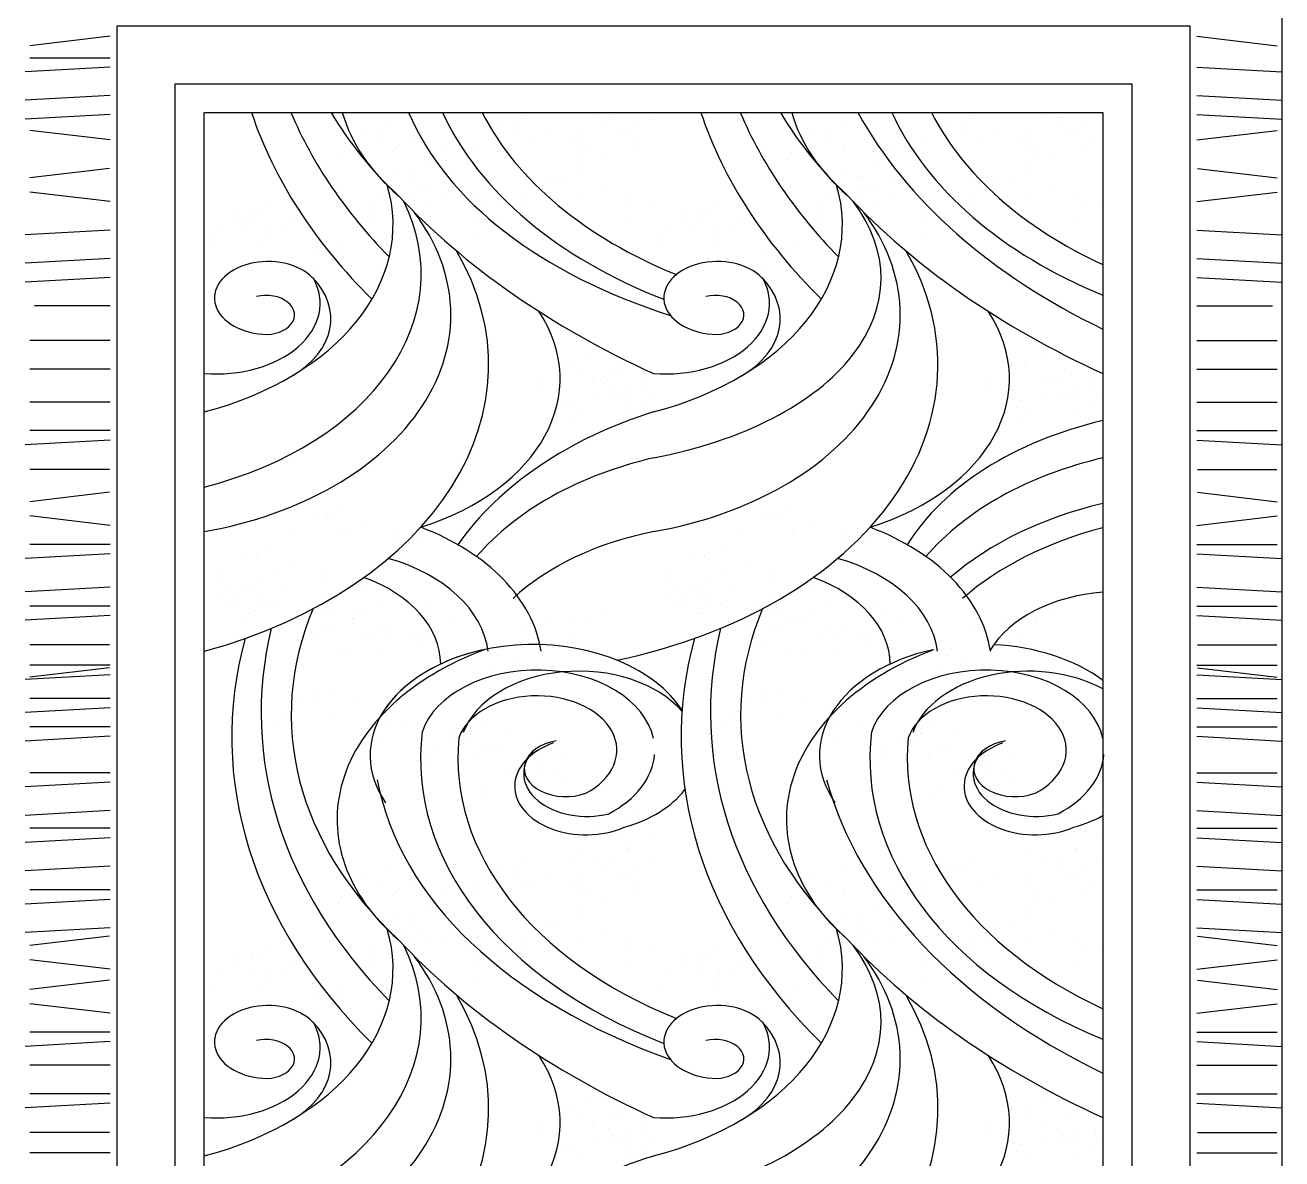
# Model space of a CAD drawing. Header units: inches. Extents: x 10.6 to 53.1, y 14.5 to 39.3.
# Drawn here: x 29.119 to 29.83, y 24.798 to 25.44 of the extents above; entities that cross this region are included whole.
import ezdxf

# ---------------------------------------------------------------- set-up
doc = ezdxf.new("R2010")
doc.units = ezdxf.units.IN
doc.header["$MEASUREMENT"] = 0
doc.layers.add('02', color=2, linetype='Continuous')

msp = doc.modelspace()

# ---------------------------------------------------------------- linework, layer by layer
at = {"layer": '02'}
for p, q in [((29.1673, 25.43369), (29.12179, 25.42833)), ((29.78216, 25.43369), (29.82766, 25.42833)), ((29.1673, 25.42135), (29.12179, 25.42135)), ((29.1673, 25.41622), (29.11912, 25.41354)), ((29.78216, 25.41622), (29.83034, 25.41354)), ((29.1673, 25.40013), (29.11912, 25.39745)), ((29.78216, 25.40013), (29.83034, 25.39745)), ((29.42909, 25.39069), (29.42909, 25.39069)), ((29.6834, 25.39069), (29.6834, 25.39069)), ((29.1673, 25.3894), (29.11912, 25.38672)), ((29.38619, 25.3839), (29.38619, 25.3839)), ((29.3949, 25.38468), (29.3949, 25.38468)), ((29.40282, 25.38807), (29.40282, 25.38807)), ((29.44272, 25.38966), (29.44272, 25.38966)), ((29.45, 25.38876), (29.45, 25.38876)), ((29.45143, 25.39044), (29.45143, 25.39044)), ((29.45198, 25.38753), (29.45198, 25.38753)), ((29.465, 25.38615), (29.465, 25.38615)), ((29.47294, 25.38653), (29.47294, 25.38653)), ((29.64051, 25.3839), (29.64051, 25.3839)), ((29.64922, 25.38468), (29.64922, 25.38468)), ((29.65713, 25.38807), (29.65713, 25.38807)), ((29.69703, 25.38966), (29.69703, 25.38966)), ((29.70575, 25.39044), (29.70575, 25.39044)), ((29.70629, 25.38753), (29.70629, 25.38753)), ((29.71931, 25.38615), (29.71931, 25.38615)), ((29.7291, 25.38653), (29.7291, 25.38653)), ((29.78216, 25.3894), (29.83034, 25.38672)), ((29.1673, 25.37499), (29.12179, 25.38035)), ((29.30988, 25.37813), (29.30988, 25.37813)), ((29.31859, 25.37891), (29.31859, 25.37891)), ((29.3265, 25.3823), (29.3265, 25.3823)), ((29.39545, 25.38177), (29.39545, 25.38177)), ((29.41641, 25.38077), (29.41641, 25.38077)), ((29.43107, 25.37908), (29.43107, 25.37908)), ((29.44837, 25.38197), (29.44837, 25.38197)), ((29.45565, 25.38108), (29.45565, 25.38108)), ((29.45763, 25.37985), (29.45763, 25.37985)), ((29.4613, 25.38172), (29.4613, 25.38172)), ((29.5642, 25.37813), (29.5642, 25.37813)), ((29.57148, 25.37724), (29.57148, 25.37724)), ((29.57291, 25.37891), (29.57291, 25.37891)), ((29.58082, 25.3823), (29.58082, 25.3823)), ((29.64977, 25.38177), (29.64977, 25.38177)), ((29.67073, 25.38077), (29.67073, 25.38077)), ((29.68539, 25.37908), (29.68539, 25.37908)), ((29.70269, 25.38197), (29.70269, 25.38197)), ((29.70997, 25.38108), (29.70997, 25.38108)), ((29.71195, 25.37985), (29.71195, 25.37985)), ((29.78216, 25.37499), (29.82766, 25.38035)), ((29.31914, 25.37601), (29.31914, 25.37601)), ((29.32846, 25.3702), (29.32846, 25.3702)), ((29.3401, 25.37501), (29.3401, 25.37501)), ((29.37256, 25.36956), (29.37256, 25.36956)), ((29.40477, 25.37596), (29.40477, 25.37596)), ((29.42909, 25.37533), (29.42909, 25.37533)), ((29.43154, 25.37427), (29.43154, 25.37427)), ((29.43363, 25.36928), (29.43363, 25.36928)), ((29.43673, 25.3714), (29.43673, 25.3714)), ((29.46567, 25.37211), (29.46567, 25.37211)), ((29.46695, 25.37404), (29.46695, 25.37404)), ((29.58278, 25.3702), (29.58278, 25.3702)), ((29.59442, 25.37501), (29.59442, 25.37501)), ((29.62886, 25.37332), (29.62886, 25.37332)), ((29.65909, 25.37596), (29.65909, 25.37596)), ((29.6834, 25.37533), (29.6834, 25.37533)), ((29.68586, 25.37427), (29.68586, 25.37427)), ((29.68795, 25.36928), (29.68795, 25.36928)), ((29.69104, 25.3714), (29.69104, 25.3714)), ((29.71999, 25.37211), (29.71999, 25.37211)), ((29.72127, 25.37404), (29.72127, 25.37404)), ((29.29824, 25.36755), (29.29824, 25.36755)), ((29.32718, 25.36826), (29.32718, 25.36826)), ((29.35523, 25.36851), (29.35523, 25.36851)), ((29.35732, 25.36351), (29.35732, 25.36351)), ((29.43474, 25.36764), (29.43474, 25.36764)), ((29.44603, 25.36744), (29.44603, 25.36744)), ((29.55056, 25.3638), (29.55056, 25.3638)), ((29.55255, 25.36755), (29.55255, 25.36755)), ((29.5815, 25.36826), (29.5815, 25.36826)), ((29.60955, 25.36851), (29.60955, 25.36851)), ((29.61163, 25.36351), (29.61163, 25.36351)), ((29.68905, 25.36764), (29.68905, 25.36764)), ((29.70035, 25.36744), (29.70035, 25.36744)), ((29.16693, 25.35889), (29.12179, 25.35353)), ((29.32967, 25.35509), (29.32967, 25.35509)), ((29.33838, 25.35587), (29.33838, 25.35587)), ((29.34629, 25.35926), (29.34629, 25.35926)), ((29.36972, 25.36168), (29.36972, 25.36168)), ((29.43108, 25.35734), (29.43108, 25.35734)), ((29.43222, 25.36023), (29.43222, 25.36023)), ((29.58398, 25.35509), (29.58398, 25.35509)), ((29.60061, 25.35926), (29.60061, 25.35926)), ((29.62404, 25.36168), (29.62404, 25.36168)), ((29.6854, 25.35734), (29.6854, 25.35734)), ((29.68653, 25.36023), (29.68653, 25.36023)), ((29.78253, 25.35889), (29.82766, 25.35353)), ((29.33892, 25.35296), (29.33892, 25.35296)), ((29.34346, 25.34965), (29.34346, 25.34965)), ((29.35591, 25.35447), (29.35591, 25.35447)), ((29.35989, 25.35196), (29.35989, 25.35196)), ((29.41446, 25.35317), (29.41446, 25.35317)), ((29.42174, 25.35227), (29.42174, 25.35227)), ((29.42317, 25.35395), (29.42317, 25.35395)), ((29.44468, 25.35004), (29.44468, 25.35004)), ((29.59126, 25.35419), (29.59126, 25.35419)), ((29.59324, 25.35296), (29.59324, 25.35296)), ((29.59778, 25.34965), (29.59778, 25.34965)), ((29.61022, 25.35447), (29.61022, 25.35447)), ((29.6142, 25.35196), (29.6142, 25.35196)), ((29.66877, 25.35317), (29.66877, 25.35317)), ((29.67605, 25.35227), (29.67605, 25.35227)), ((29.67748, 25.35395), (29.67748, 25.35395)), ((29.69899, 25.35004), (29.69899, 25.35004)), ((29.1673, 25.34011), (29.12179, 25.34548)), ((29.31802, 25.34451), (29.31802, 25.34451)), ((29.32684, 25.34548), (29.32684, 25.34548)), ((29.33412, 25.34459), (29.33412, 25.34459)), ((29.3361, 25.34336), (29.3361, 25.34336)), ((29.34825, 25.34715), (29.34825, 25.34715)), ((29.35706, 25.34236), (29.35706, 25.34236)), ((29.37501, 25.34546), (29.37501, 25.34546)), ((29.40281, 25.34259), (29.40281, 25.34259)), ((29.43175, 25.3433), (29.43175, 25.3433)), ((29.43304, 25.34523), (29.43304, 25.34523)), ((29.4598, 25.34354), (29.4598, 25.34354)), ((29.57234, 25.34451), (29.57234, 25.34451)), ((29.58115, 25.34548), (29.58115, 25.34548)), ((29.58987, 25.34626), (29.58987, 25.34626)), ((29.59041, 25.34336), (29.59041, 25.34336)), ((29.60256, 25.34715), (29.60256, 25.34715)), ((29.61138, 25.34236), (29.61138, 25.34236)), ((29.62933, 25.34546), (29.62933, 25.34546)), ((29.65713, 25.34259), (29.65713, 25.34259)), ((29.68607, 25.3433), (29.68607, 25.3433)), ((29.68735, 25.34523), (29.68735, 25.34523)), ((29.71412, 25.34354), (29.71412, 25.34354)), ((29.78216, 25.34011), (29.82766, 25.34548)), ((29.23922, 25.33396), (29.23922, 25.33396)), ((29.24793, 25.33474), (29.24793, 25.33474)), ((29.25585, 25.33813), (29.25585, 25.33813)), ((29.31519, 25.3349), (29.31519, 25.3349)), ((29.31603, 25.34075), (29.31603, 25.34075)), ((29.34542, 25.33755), (29.34542, 25.33755)), ((29.37219, 25.33586), (29.37219, 25.33586)), ((29.3771, 25.34047), (29.3771, 25.34047)), ((29.38951, 25.33863), (29.38951, 25.33863)), ((29.40082, 25.33883), (29.40082, 25.33883)), ((29.46189, 25.33855), (29.46189, 25.33855)), ((29.4743, 25.33671), (29.4743, 25.33671)), ((29.49354, 25.33396), (29.49354, 25.33396)), ((29.50225, 25.33474), (29.50225, 25.33474)), ((29.51016, 25.33813), (29.51016, 25.33813)), ((29.56951, 25.3349), (29.56951, 25.3349)), ((29.57035, 25.34075), (29.57035, 25.34075)), ((29.59974, 25.33755), (29.59974, 25.33755)), ((29.6265, 25.33586), (29.6265, 25.33586)), ((29.63142, 25.34047), (29.63142, 25.34047)), ((29.64382, 25.33863), (29.64382, 25.33863)), ((29.65514, 25.33883), (29.65514, 25.33883)), ((29.71621, 25.33855), (29.71621, 25.33855)), ((29.72861, 25.33671), (29.72861, 25.33671)), ((29.2364, 25.3282), (29.2364, 25.3282)), ((29.24368, 25.3273), (29.24368, 25.3273)), ((29.24511, 25.32898), (29.24511, 25.32898)), ((29.24848, 25.33183), (29.24848, 25.33183)), ((29.25302, 25.33237), (29.25302, 25.33237)), ((29.26944, 25.33083), (29.26944, 25.33083)), ((29.31321, 25.33115), (29.31321, 25.33115)), ((29.37569, 25.33142), (29.37569, 25.33142)), ((29.38668, 25.32902), (29.38668, 25.32902)), ((29.46048, 25.3295), (29.46048, 25.3295)), ((29.49071, 25.3282), (29.49071, 25.3282)), ((29.498, 25.3273), (29.498, 25.3273)), ((29.50082, 25.33306), (29.50082, 25.33306)), ((29.5028, 25.33183), (29.5028, 25.33183)), ((29.50734, 25.33237), (29.50734, 25.33237)), ((29.52376, 25.33083), (29.52376, 25.33083)), ((29.56752, 25.33115), (29.56752, 25.33115)), ((29.62859, 25.33086), (29.62859, 25.33086)), ((29.641, 25.32902), (29.641, 25.32902)), ((29.7148, 25.3295), (29.7148, 25.3295)), ((29.1673, 25.32402), (29.11912, 25.32134)), ((29.22559, 25.31963), (29.22559, 25.31963)), ((29.22758, 25.32338), (29.22758, 25.32338)), ((29.25498, 25.32026), (29.25498, 25.32026)), ((29.25652, 25.32409), (29.25652, 25.32409)), ((29.26662, 25.32507), (29.26662, 25.32507)), ((29.28457, 25.32433), (29.28457, 25.32433)), ((29.37286, 25.32182), (29.37286, 25.32182)), ((29.47991, 25.31963), (29.47991, 25.31963)), ((29.48189, 25.32338), (29.48189, 25.32338)), ((29.50929, 25.32026), (29.50929, 25.32026)), ((29.51084, 25.32409), (29.51084, 25.32409)), ((29.52093, 25.32507), (29.52093, 25.32507)), ((29.53889, 25.32433), (29.53889, 25.32433)), ((29.62718, 25.32182), (29.62718, 25.32182)), ((29.78216, 25.32402), (29.83034, 25.32134)), ((29.22475, 25.31762), (29.22475, 25.31762)), ((29.2537, 25.31833), (29.2537, 25.31833)), ((29.28175, 25.31857), (29.28175, 25.31857)), ((29.28383, 25.31358), (29.28383, 25.31358)), ((29.28666, 25.31934), (29.28666, 25.31934)), ((29.29906, 25.3175), (29.29906, 25.3175)), ((29.47907, 25.31762), (29.47907, 25.31762)), ((29.50801, 25.31833), (29.50801, 25.31833)), ((29.53606, 25.31857), (29.53606, 25.31857)), ((29.53815, 25.31358), (29.53815, 25.31358)), ((29.54098, 25.31934), (29.54098, 25.31934)), ((29.55338, 25.3175), (29.55338, 25.3175)), ((29.1673, 25.30793), (29.11912, 25.30525)), ((29.29624, 25.31174), (29.29624, 25.31174)), ((29.55055, 25.31174), (29.55055, 25.31174)), ((29.78216, 25.30793), (29.83034, 25.30525)), ((29.28242, 25.30453), (29.28242, 25.30453)), ((29.53674, 25.30453), (29.53674, 25.30453)), ((29.1673, 25.2972), (29.11912, 25.29451)), ((29.78216, 25.2972), (29.83034, 25.29451)), ((29.1673, 25.2811), (29.12447, 25.2811)), ((29.78216, 25.2811), (29.82499, 25.2811)), ((29.1673, 25.26146), (29.12179, 25.26146)), ((29.78216, 25.26146), (29.82766, 25.26146)), ((29.43956, 25.2517), (29.43956, 25.2517)), ((29.69387, 25.2517), (29.69387, 25.2517)), ((29.1673, 25.24537), (29.12179, 25.24537)), ((29.42293, 25.24753), (29.42293, 25.24753)), ((29.43022, 25.24664), (29.43022, 25.24664)), ((29.43219, 25.2454), (29.43219, 25.2454)), ((29.45316, 25.24441), (29.45316, 25.24441)), ((29.45652, 25.2421), (29.45652, 25.2421)), ((29.67725, 25.24753), (29.67725, 25.24753)), ((29.68453, 25.24664), (29.68453, 25.24664)), ((29.68596, 25.24831), (29.68596, 25.24831)), ((29.70747, 25.24441), (29.70747, 25.24441)), ((29.71083, 25.2421), (29.71083, 25.2421)), ((29.78216, 25.24537), (29.82766, 25.24537)), ((29.41129, 25.23695), (29.41129, 25.23695)), ((29.44023, 25.23766), (29.44023, 25.23766)), ((29.44152, 25.2396), (29.44152, 25.2396)), ((29.44718, 25.23703), (29.44718, 25.23703)), ((29.4486, 25.23871), (29.4486, 25.23871)), ((29.45934, 25.23634), (29.45934, 25.23634)), ((29.46828, 25.23791), (29.46828, 25.23791)), ((29.66561, 25.23695), (29.66561, 25.23695)), ((29.69455, 25.23766), (29.69455, 25.23766)), ((29.69583, 25.2396), (29.69583, 25.2396)), ((29.70149, 25.23703), (29.70149, 25.23703)), ((29.70292, 25.23871), (29.70292, 25.23871)), ((29.71366, 25.23634), (29.71366, 25.23634)), ((29.7226, 25.23791), (29.7226, 25.23791)), ((29.4093, 25.2332), (29.4093, 25.2332)), ((29.42825, 25.22735), (29.42825, 25.22735)), ((29.44272, 25.23217), (29.44272, 25.23217)), ((29.45, 25.23127), (29.45, 25.23127)), ((29.45143, 25.23295), (29.45143, 25.23295)), ((29.45719, 25.22806), (29.45719, 25.22806)), ((29.45847, 25.22999), (29.45847, 25.22999)), ((29.47037, 25.23291), (29.47037, 25.23291)), ((29.47294, 25.22904), (29.47294, 25.22904)), ((29.66362, 25.2332), (29.66362, 25.2332)), ((29.68256, 25.22735), (29.68256, 25.22735)), ((29.69703, 25.23217), (29.69703, 25.23217)), ((29.70432, 25.23127), (29.70432, 25.23127)), ((29.70629, 25.23004), (29.70629, 25.23004)), ((29.71151, 25.22806), (29.71151, 25.22806)), ((29.71279, 25.22999), (29.71279, 25.22999)), ((29.72469, 25.23291), (29.72469, 25.23291)), ((29.72726, 25.22904), (29.72726, 25.22904)), ((29.1673, 25.22659), (29.12179, 25.22659)), ((29.42626, 25.2236), (29.42626, 25.2236)), ((29.43107, 25.22159), (29.43107, 25.22159)), ((29.46002, 25.2223), (29.46002, 25.2223)), ((29.4613, 25.22423), (29.4613, 25.22423)), ((29.46896, 25.22386), (29.46896, 25.22386)), ((29.68058, 25.2236), (29.68058, 25.2236)), ((29.68539, 25.22159), (29.68539, 25.22159)), ((29.71433, 25.2223), (29.71433, 25.2223)), ((29.72328, 25.22386), (29.72328, 25.22386)), ((29.78216, 25.22659), (29.82766, 25.22659)), ((29.42909, 25.21784), (29.42909, 25.21784)), ((29.6834, 25.21784), (29.6834, 25.21784)), ((29.1673, 25.2105), (29.12179, 25.2105)), ((29.78216, 25.2105), (29.82766, 25.2105)), ((29.1673, 25.20513), (29.11912, 25.20245)), ((29.78216, 25.20513), (29.83034, 25.20245)), ((29.16693, 25.18856), (29.12187, 25.18856)), ((29.78253, 25.18856), (29.82758, 25.18856)), ((29.16693, 25.17562), (29.12179, 25.17026)), ((29.78253, 25.17562), (29.82766, 25.17026)), ((29.28162, 25.16302), (29.28162, 25.16302)), ((29.29033, 25.1638), (29.29033, 25.1638)), ((29.29824, 25.1672), (29.29824, 25.1672)), ((29.53593, 25.16302), (29.53593, 25.16302)), ((29.54465, 25.1638), (29.54465, 25.1638)), ((29.55256, 25.1672), (29.55256, 25.1672)), ((29.1673, 25.15685), (29.12179, 25.16221)), ((29.2889, 25.16213), (29.2889, 25.16213)), ((29.29088, 25.1609), (29.29088, 25.1609)), ((29.31184, 25.1599), (29.31184, 25.1599)), ((29.54322, 25.16213), (29.54322, 25.16213)), ((29.56616, 25.1599), (29.56616, 25.1599)), ((29.78216, 25.15685), (29.82766, 25.16221)), ((29.26997, 25.15245), (29.26997, 25.15245)), ((29.29892, 25.15316), (29.29892, 25.15316)), ((29.3002, 25.15509), (29.3002, 25.15509)), ((29.32697, 25.1534), (29.32697, 25.1534)), ((29.52429, 25.15245), (29.52429, 25.15245)), ((29.55323, 25.15316), (29.55323, 25.15316)), ((29.55451, 25.15509), (29.55451, 25.15509)), ((29.58128, 25.1534), (29.58128, 25.1534)), ((29.1673, 25.14612), (29.12179, 25.14612)), ((29.25867, 25.14415), (29.25867, 25.14415)), ((29.32906, 25.1484), (29.32906, 25.1484)), ((29.34146, 25.14657), (29.34146, 25.14657)), ((29.51299, 25.14415), (29.51299, 25.14415)), ((29.58337, 25.1484), (29.58337, 25.1484)), ((29.59577, 25.14657), (29.59577, 25.14657)), ((29.78216, 25.14612), (29.82766, 25.14612)), ((29.1673, 25.14075), (29.11912, 25.13807)), ((29.24205, 25.13998), (29.24205, 25.13998)), ((29.25076, 25.14076), (29.25076, 25.14076)), ((29.25131, 25.13785), (29.25131, 25.13785)), ((29.27227, 25.13685), (29.27227, 25.13685)), ((29.32764, 25.13936), (29.32764, 25.13936)), ((29.49636, 25.13998), (29.49636, 25.13998)), ((29.50365, 25.13908), (29.50365, 25.13908)), ((29.50562, 25.13785), (29.50562, 25.13785)), ((29.52659, 25.13685), (29.52659, 25.13685)), ((29.58196, 25.13936), (29.58196, 25.13936)), ((29.78216, 25.14075), (29.83034, 25.13807)), ((29.2304, 25.1294), (29.2304, 25.1294)), ((29.25935, 25.13011), (29.25935, 25.13011)), ((29.2874, 25.13035), (29.2874, 25.13035)), ((29.48472, 25.1294), (29.48472, 25.1294)), ((29.51366, 25.13011), (29.51366, 25.13011)), ((29.54171, 25.13035), (29.54171, 25.13035)), ((29.1673, 25.12198), (29.11912, 25.11929)), ((29.22842, 25.12565), (29.22842, 25.12565)), ((29.23357, 25.12269), (29.23357, 25.12269)), ((29.24085, 25.1218), (29.24085, 25.1218)), ((29.24737, 25.1211), (29.24737, 25.1211)), ((29.25019, 25.12686), (29.25019, 25.12686)), ((29.28949, 25.12536), (29.28949, 25.12536)), ((29.30189, 25.12352), (29.30189, 25.12352)), ((29.31803, 25.12494), (29.31803, 25.12494)), ((29.48273, 25.12565), (29.48273, 25.12565)), ((29.48789, 25.12269), (29.48789, 25.12269)), ((29.49517, 25.1218), (29.49517, 25.1218)), ((29.50168, 25.1211), (29.50168, 25.1211)), ((29.50451, 25.12686), (29.50451, 25.12686)), ((29.5438, 25.12536), (29.5438, 25.12536)), ((29.55572, 25.12077), (29.55572, 25.12077)), ((29.5562, 25.12352), (29.5562, 25.12352)), ((29.56443, 25.12155), (29.56443, 25.12155)), ((29.57234, 25.12494), (29.57234, 25.12494)), ((29.78216, 25.12198), (29.83034, 25.11929)), ((29.22792, 25.11501), (29.22792, 25.11501)), ((29.2352, 25.11411), (29.2352, 25.11411)), ((29.23946, 25.11771), (29.23946, 25.11771)), ((29.25215, 25.11476), (29.25215, 25.11476)), ((29.26097, 25.1138), (29.26097, 25.1138)), ((29.26379, 25.11957), (29.26379, 25.11957)), ((29.28807, 25.11631), (29.28807, 25.11631)), ((29.29259, 25.11342), (29.29259, 25.11342)), ((29.30868, 25.11988), (29.30868, 25.11988)), ((29.33162, 25.11764), (29.33162, 25.11764)), ((29.48506, 25.11693), (29.48506, 25.11693)), ((29.48952, 25.11411), (29.48952, 25.11411)), ((29.49095, 25.11579), (29.49095, 25.11579)), ((29.49886, 25.11918), (29.49886, 25.11918)), ((29.50647, 25.11476), (29.50647, 25.11476)), ((29.51528, 25.1138), (29.51528, 25.1138)), ((29.51811, 25.11957), (29.51811, 25.11957)), ((29.54239, 25.11631), (29.54239, 25.11631)), ((29.5469, 25.11342), (29.5469, 25.11342)), ((29.58594, 25.11764), (29.58594, 25.11764)), ((29.1673, 25.11125), (29.12179, 25.11125)), ((29.23718, 25.11288), (29.23718, 25.11288)), ((29.2465, 25.10707), (29.2465, 25.10707)), ((29.24932, 25.10899), (29.24932, 25.10899)), ((29.25087, 25.11282), (29.25087, 25.11282)), ((29.25814, 25.11188), (29.25814, 25.11188)), ((29.27609, 25.1073), (29.27609, 25.1073)), ((29.27892, 25.11307), (29.27892, 25.11307)), ((29.28101, 25.10807), (29.28101, 25.10807)), ((29.28468, 25.11003), (29.28468, 25.11003)), ((29.28777, 25.10644), (29.28777, 25.10644)), ((29.28976, 25.11019), (29.28976, 25.11019)), ((29.29341, 25.10623), (29.29341, 25.10623)), ((29.30619, 25.10612), (29.30619, 25.10612)), ((29.31237, 25.10766), (29.31237, 25.10766)), ((29.3187, 25.1109), (29.3187, 25.1109)), ((29.34675, 25.11115), (29.34675, 25.11115)), ((29.34884, 25.10615), (29.34884, 25.10615)), ((29.44521, 25.10766), (29.44521, 25.10766)), ((29.49149, 25.11288), (29.49149, 25.11288)), ((29.50081, 25.10707), (29.50081, 25.10707)), ((29.50236, 25.10706), (29.50236, 25.10706)), ((29.50518, 25.11282), (29.50518, 25.11282)), ((29.51245, 25.11188), (29.51245, 25.11188)), ((29.53028, 25.10925), (29.53028, 25.10925)), ((29.53041, 25.1073), (29.53041, 25.1073)), ((29.53324, 25.11307), (29.53324, 25.11307)), ((29.53532, 25.10807), (29.53532, 25.10807)), ((29.53756, 25.10835), (29.53756, 25.10835)), ((29.53899, 25.11003), (29.53899, 25.11003)), ((29.54208, 25.10644), (29.54208, 25.10644)), ((29.54407, 25.11019), (29.54407, 25.11019)), ((29.54773, 25.10623), (29.54773, 25.10623)), ((29.56669, 25.10766), (29.56669, 25.10766)), ((29.57302, 25.1109), (29.57302, 25.1109)), ((29.60107, 25.11115), (29.60107, 25.11115)), ((29.60316, 25.10615), (29.60316, 25.10615)), ((29.69953, 25.10766), (29.69953, 25.10766)), ((29.78216, 25.11125), (29.82766, 25.11125)), ((29.1673, 25.10588), (29.11912, 25.1032)), ((29.24522, 25.10514), (29.24522, 25.10514)), ((29.27327, 25.10538), (29.27327, 25.10538)), ((29.27535, 25.10039), (29.27535, 25.10039)), ((29.27818, 25.10231), (29.27818, 25.10231)), ((29.29058, 25.10047), (29.29058, 25.10047)), ((29.29326, 25.09938), (29.29326, 25.09938)), ((29.30446, 25.10427), (29.30446, 25.10427)), ((29.30501, 25.10136), (29.30501, 25.10136)), ((29.32131, 25.09962), (29.32131, 25.09962)), ((29.32597, 25.10036), (29.32597, 25.10036)), ((29.36124, 25.10431), (29.36124, 25.10431)), ((29.41695, 25.1019), (29.41695, 25.1019)), ((29.42859, 25.10349), (29.42859, 25.10349)), ((29.43587, 25.10259), (29.43587, 25.10259)), ((29.4373, 25.10427), (29.4373, 25.10427)), ((29.52967, 25.10039), (29.52967, 25.10039)), ((29.5325, 25.10231), (29.5325, 25.10231)), ((29.5449, 25.10047), (29.5449, 25.10047)), ((29.54886, 25.10131), (29.54886, 25.10131)), ((29.55735, 25.10259), (29.55735, 25.10259)), ((29.55878, 25.10427), (29.55878, 25.10427)), ((29.57563, 25.09962), (29.57563, 25.09962)), ((29.58029, 25.10036), (29.58029, 25.10036)), ((29.61556, 25.10431), (29.61556, 25.10431)), ((29.67126, 25.1019), (29.67126, 25.1019)), ((29.6829, 25.10349), (29.6829, 25.10349)), ((29.69019, 25.10259), (29.69019, 25.10259)), ((29.69162, 25.10427), (29.69162, 25.10427)), ((29.69216, 25.10136), (29.69216, 25.10136)), ((29.78216, 25.10588), (29.83034, 25.1032)), ((29.26233, 25.09492), (29.26233, 25.09492)), ((29.26432, 25.09867), (29.26432, 25.09867)), ((29.27677, 25.09326), (29.27677, 25.09326)), ((29.2841, 25.09291), (29.2841, 25.09291)), ((29.28776, 25.09855), (29.28776, 25.09855)), ((29.31305, 25.09362), (29.31305, 25.09362)), ((29.31433, 25.09555), (29.31433, 25.09555)), ((29.3234, 25.09463), (29.3234, 25.09463)), ((29.3358, 25.09279), (29.3358, 25.09279)), ((29.3411, 25.09386), (29.3411, 25.09386)), ((29.34743, 25.0971), (29.34743, 25.0971)), ((29.40032, 25.09772), (29.40032, 25.09772)), ((29.40761, 25.09683), (29.40761, 25.09683)), ((29.43055, 25.0946), (29.43055, 25.0946)), ((29.51665, 25.09492), (29.51665, 25.09492)), ((29.51864, 25.09867), (29.51864, 25.09867)), ((29.53108, 25.09326), (29.53108, 25.09326)), ((29.54207, 25.09855), (29.54207, 25.09855)), ((29.56736, 25.09362), (29.56736, 25.09362)), ((29.56865, 25.09555), (29.56865, 25.09555)), ((29.57772, 25.09463), (29.57772, 25.09463)), ((29.59012, 25.09279), (29.59012, 25.09279)), ((29.59541, 25.09386), (29.59541, 25.09386)), ((29.60174, 25.0971), (29.60174, 25.0971)), ((29.65464, 25.09772), (29.65464, 25.09772)), ((29.6639, 25.0956), (29.6639, 25.0956)), ((29.67126, 25.09291), (29.67126, 25.09291)), ((29.68257, 25.09421), (29.68257, 25.09421)), ((29.16693, 25.08931), (29.12187, 25.08931)), ((29.27394, 25.09134), (29.27394, 25.09134)), ((29.30389, 25.08653), (29.30389, 25.08653)), ((29.32199, 25.08558), (29.32199, 25.08558)), ((29.34319, 25.08887), (29.34319, 25.08887)), ((29.35559, 25.08703), (29.35559, 25.08703)), ((29.38868, 25.08715), (29.38868, 25.08715)), ((29.41163, 25.09004), (29.41163, 25.09004)), ((29.41762, 25.08785), (29.41762, 25.08785)), ((29.4189, 25.08979), (29.4189, 25.08979)), ((29.42089, 25.08791), (29.42089, 25.08791)), ((29.44185, 25.08691), (29.44185, 25.08691)), ((29.52826, 25.09134), (29.52826, 25.09134)), ((29.53643, 25.08915), (29.53643, 25.08915)), ((29.55821, 25.08653), (29.55821, 25.08653)), ((29.5975, 25.08887), (29.5975, 25.08887)), ((29.60991, 25.08703), (29.60991, 25.08703)), ((29.643, 25.08715), (29.643, 25.08715)), ((29.66927, 25.08915), (29.66927, 25.08915)), ((29.67194, 25.08785), (29.67194, 25.08785)), ((29.69617, 25.08691), (29.69617, 25.08691)), ((29.78253, 25.08931), (29.82758, 25.08931)), ((29.1673, 25.07777), (29.12179, 25.07777)), ((29.29598, 25.08314), (29.29598, 25.08314)), ((29.38268, 25.08379), (29.38268, 25.08379)), ((29.38669, 25.08339), (29.38669, 25.08339)), ((29.39509, 25.08195), (29.39509, 25.08195)), ((29.5503, 25.08314), (29.5503, 25.08314)), ((29.57593, 25.08407), (29.57593, 25.08407)), ((29.637, 25.08379), (29.637, 25.08379)), ((29.64101, 25.08339), (29.64101, 25.08339)), ((29.6494, 25.08195), (29.6494, 25.08195)), ((29.78216, 25.07777), (29.82766, 25.07777)), ((29.1673, 25.07241), (29.11912, 25.06972)), ((29.16693, 25.07637), (29.12179, 25.07101)), ((29.38127, 25.07474), (29.38127, 25.07474)), ((29.63559, 25.07474), (29.63559, 25.07474)), ((29.78216, 25.07241), (29.83034, 25.06972)), ((29.78253, 25.07637), (29.82766, 25.07101)), ((29.29249, 25.06434), (29.29249, 25.06434)), ((29.54681, 25.06434), (29.54681, 25.06434)), ((29.1673, 25.059), (29.12179, 25.059)), ((29.27587, 25.06017), (29.27587, 25.06017)), ((29.28458, 25.06095), (29.28458, 25.06095)), ((29.28512, 25.05804), (29.28512, 25.05804)), ((29.30609, 25.05704), (29.30609, 25.05704)), ((29.53018, 25.06017), (29.53018, 25.06017)), ((29.53889, 25.06095), (29.53889, 25.06095)), ((29.53944, 25.05804), (29.53944, 25.05804)), ((29.5604, 25.05704), (29.5604, 25.05704)), ((29.78216, 25.059), (29.82766, 25.059)), ((29.1673, 25.05363), (29.11912, 25.05095)), ((29.26422, 25.04959), (29.26422, 25.04959)), ((29.29316, 25.0503), (29.29316, 25.0503)), ((29.32122, 25.05054), (29.32122, 25.05054)), ((29.51854, 25.04959), (29.51854, 25.04959)), ((29.54748, 25.0503), (29.54748, 25.0503)), ((29.57553, 25.05054), (29.57553, 25.05054)), ((29.78216, 25.05363), (29.83034, 25.05095)), ((29.1673, 25.0429), (29.12179, 25.0429)), ((29.26223, 25.04584), (29.26223, 25.04584)), ((29.3233, 25.04555), (29.3233, 25.04555)), ((29.33571, 25.04371), (29.33571, 25.04371)), ((29.37918, 25.04522), (29.37918, 25.04522)), ((29.51655, 25.04584), (29.51655, 25.04584)), ((29.57762, 25.04555), (29.57762, 25.04555)), ((29.59002, 25.04371), (29.59002, 25.04371)), ((29.6335, 25.04522), (29.6335, 25.04522)), ((29.78216, 25.0429), (29.82766, 25.0429)), ((29.1673, 25.03754), (29.11912, 25.03485)), ((29.32189, 25.0365), (29.32189, 25.0365)), ((29.35858, 25.03602), (29.35858, 25.03602)), ((29.36256, 25.04105), (29.36256, 25.04105)), ((29.36984, 25.04015), (29.36984, 25.04015)), ((29.37127, 25.04183), (29.37127, 25.04183)), ((29.39278, 25.03792), (29.39278, 25.03792)), ((29.57621, 25.0365), (29.57621, 25.0365)), ((29.61289, 25.03602), (29.61289, 25.03602)), ((29.61687, 25.04105), (29.61687, 25.04105)), ((29.62018, 25.03513), (29.62018, 25.03513)), ((29.62559, 25.04183), (29.62559, 25.04183)), ((29.62613, 25.03892), (29.62613, 25.03892)), ((29.6471, 25.03792), (29.6471, 25.03792)), ((29.78216, 25.03754), (29.83034, 25.03485)), ((29.35091, 25.03047), (29.35091, 25.03047)), ((29.36784, 25.0339), (29.36784, 25.0339)), ((29.37986, 25.03118), (29.37986, 25.03118)), ((29.38114, 25.03311), (29.38114, 25.03311)), ((29.3888, 25.0329), (29.3888, 25.0329)), ((29.40791, 25.03142), (29.40791, 25.03142)), ((29.60523, 25.03047), (29.60523, 25.03047)), ((29.62215, 25.0339), (29.62215, 25.0339)), ((29.63148, 25.02809), (29.63148, 25.02809)), ((29.63545, 25.03311), (29.63545, 25.03311)), ((29.64312, 25.0329), (29.64312, 25.0329)), ((29.66222, 25.03142), (29.66222, 25.03142)), ((29.34495, 25.02169), (29.34495, 25.02169)), ((29.34892, 25.02672), (29.34892, 25.02672)), ((29.37588, 25.02615), (29.37588, 25.02615)), ((29.40393, 25.0264), (29.40393, 25.0264)), ((29.40881, 25.02113), (29.40881, 25.02113)), ((29.41, 25.02643), (29.41, 25.02643)), ((29.4224, 25.02459), (29.4224, 25.02459)), ((29.59926, 25.02169), (29.59926, 25.02169)), ((29.60324, 25.02672), (29.60324, 25.02672)), ((29.63019, 25.02615), (29.63019, 25.02615)), ((29.65824, 25.0264), (29.65824, 25.0264)), ((29.66033, 25.0214), (29.66033, 25.0214)), ((29.66313, 25.02113), (29.66313, 25.02113)), ((29.66431, 25.02643), (29.66431, 25.02643)), ((29.67671, 25.02459), (29.67671, 25.02459)), ((29.1673, 25.01695), (29.12179, 25.01695)), ((29.39219, 25.01696), (29.39219, 25.01696)), ((29.39947, 25.01606), (29.39947, 25.01606)), ((29.40145, 25.01483), (29.40145, 25.01483)), ((29.40858, 25.01738), (29.40858, 25.01738)), ((29.41842, 25.01956), (29.41842, 25.01956)), ((29.42241, 25.01383), (29.42241, 25.01383)), ((29.6465, 25.01696), (29.6465, 25.01696)), ((29.65576, 25.01483), (29.65576, 25.01483)), ((29.6629, 25.01738), (29.6629, 25.01738)), ((29.67273, 25.01956), (29.67273, 25.01956)), ((29.67673, 25.01383), (29.67673, 25.01383)), ((29.78216, 25.01695), (29.82766, 25.01695)), ((29.1673, 25.01158), (29.11912, 25.0089)), ((29.4046, 25.01236), (29.4046, 25.01236)), ((29.40949, 25.00709), (29.40949, 25.00709)), ((29.41077, 25.00902), (29.41077, 25.00902)), ((29.43754, 25.00733), (29.43754, 25.00733)), ((29.65892, 25.01236), (29.65892, 25.01236)), ((29.6638, 25.00709), (29.6638, 25.00709)), ((29.66509, 25.00902), (29.66509, 25.00902)), ((29.69185, 25.00733), (29.69185, 25.00733)), ((29.78216, 25.01158), (29.83034, 25.0089)), ((29.37856, 25.00263), (29.37856, 25.00263)), ((29.38054, 25.00638), (29.38054, 25.00638)), ((29.43963, 25.00234), (29.43963, 25.00234)), ((29.45203, 25.0005), (29.45203, 25.0005)), ((29.63287, 25.00263), (29.63287, 25.00263)), ((29.63486, 25.00638), (29.63486, 25.00638)), ((29.69394, 25.00234), (29.69394, 25.00234)), ((29.70635, 25.0005), (29.70635, 25.0005)), ((29.1673, 24.99549), (29.11912, 24.99281)), ((29.43821, 24.99329), (29.43821, 24.99329)), ((29.46533, 24.99357), (29.46533, 24.99357)), ((29.47261, 24.99268), (29.47261, 24.99268)), ((29.47404, 24.99435), (29.47404, 24.99435)), ((29.69253, 24.99329), (29.69253, 24.99329)), ((29.71965, 24.99357), (29.71965, 24.99357)), ((29.72836, 24.99435), (29.72836, 24.99435)), ((29.78216, 24.99549), (29.83034, 24.99281)), ((29.1673, 24.98546), (29.12179, 24.98546)), ((29.45934, 24.98814), (29.45934, 24.98814)), ((29.71366, 24.98814), (29.71366, 24.98814)), ((29.7289, 24.99145), (29.7289, 24.99145)), ((29.78216, 24.98546), (29.82766, 24.98546)), ((29.1673, 24.98009), (29.11912, 24.97741)), ((29.44272, 24.98397), (29.44272, 24.98397)), ((29.45, 24.98308), (29.45, 24.98308)), ((29.45143, 24.98475), (29.45143, 24.98475)), ((29.45369, 24.983), (29.45369, 24.983)), ((29.47294, 24.98085), (29.47294, 24.98085)), ((29.69703, 24.98397), (29.69703, 24.98397)), ((29.70432, 24.98308), (29.70432, 24.98308)), ((29.70575, 24.98475), (29.70575, 24.98475)), ((29.708, 24.983), (29.708, 24.983)), ((29.72726, 24.98085), (29.72726, 24.98085)), ((29.78216, 24.98009), (29.83034, 24.97741)), ((29.43107, 24.97339), (29.43107, 24.97339)), ((29.45934, 24.97278), (29.45934, 24.97278)), ((29.46002, 24.9741), (29.46002, 24.9741)), ((29.4613, 24.97604), (29.4613, 24.97604)), ((29.68539, 24.97339), (29.68539, 24.97339)), ((29.71366, 24.97278), (29.71366, 24.97278)), ((29.71433, 24.9741), (29.71433, 24.9741)), ((29.1673, 24.964), (29.11912, 24.96132)), ((29.40282, 24.96702), (29.40282, 24.96702)), ((29.42909, 24.96964), (29.42909, 24.96964)), ((29.44272, 24.96861), (29.44272, 24.96861)), ((29.45, 24.96771), (29.45, 24.96771)), ((29.45143, 24.96939), (29.45143, 24.96939)), ((29.45198, 24.96648), (29.45198, 24.96648)), ((29.465, 24.9651), (29.465, 24.9651)), ((29.47294, 24.96548), (29.47294, 24.96548)), ((29.65713, 24.96702), (29.65713, 24.96702)), ((29.69703, 24.96861), (29.69703, 24.96861)), ((29.70432, 24.96771), (29.70432, 24.96771)), ((29.70575, 24.96939), (29.70575, 24.96939)), ((29.70629, 24.96648), (29.70629, 24.96648)), ((29.71931, 24.9651), (29.71931, 24.9651)), ((29.72726, 24.96548), (29.72726, 24.96548)), ((29.78216, 24.964), (29.83034, 24.96132)), ((29.30988, 24.95708), (29.30988, 24.95708)), ((29.3265, 24.96125), (29.3265, 24.96125)), ((29.38619, 24.96285), (29.38619, 24.96285)), ((29.3949, 24.96363), (29.3949, 24.96363)), ((29.39545, 24.96072), (29.39545, 24.96072)), ((29.41641, 24.95972), (29.41641, 24.95972)), ((29.43107, 24.95803), (29.43107, 24.95803)), ((29.44837, 24.96092), (29.44837, 24.96092)), ((29.45565, 24.96003), (29.45565, 24.96003)), ((29.45763, 24.9588), (29.45763, 24.9588)), ((29.4613, 24.96067), (29.4613, 24.96067)), ((29.5642, 24.95708), (29.5642, 24.95708)), ((29.58082, 24.96125), (29.58082, 24.96125)), ((29.64051, 24.96285), (29.64051, 24.96285)), ((29.64779, 24.96195), (29.64779, 24.96195)), ((29.64922, 24.96363), (29.64922, 24.96363)), ((29.67073, 24.95972), (29.67073, 24.95972)), ((29.68539, 24.95803), (29.68539, 24.95803)), ((29.70269, 24.96092), (29.70269, 24.96092)), ((29.70997, 24.96003), (29.70997, 24.96003)), ((29.71562, 24.96067), (29.71562, 24.96067)), ((29.1673, 24.95059), (29.12179, 24.95059)), ((29.31914, 24.95496), (29.31914, 24.95496)), ((29.3401, 24.95396), (29.3401, 24.95396)), ((29.37455, 24.95227), (29.37455, 24.95227)), ((29.40349, 24.95298), (29.40349, 24.95298)), ((29.40477, 24.95491), (29.40477, 24.95491)), ((29.42909, 24.95428), (29.42909, 24.95428)), ((29.43154, 24.95322), (29.43154, 24.95322)), ((29.43673, 24.95035), (29.43673, 24.95035)), ((29.46567, 24.95106), (29.46567, 24.95106)), ((29.46695, 24.95299), (29.46695, 24.95299)), ((29.57346, 24.95496), (29.57346, 24.95496)), ((29.59442, 24.95396), (29.59442, 24.95396)), ((29.62886, 24.95227), (29.62886, 24.95227)), ((29.65781, 24.95298), (29.65781, 24.95298)), ((29.65909, 24.95491), (29.65909, 24.95491)), ((29.68586, 24.95322), (29.68586, 24.95322)), ((29.69104, 24.95035), (29.69104, 24.95035)), ((29.71999, 24.95106), (29.71999, 24.95106)), ((29.72127, 24.95299), (29.72127, 24.95299)), ((29.78216, 24.95059), (29.82766, 24.95059)), ((29.1673, 24.94522), (29.11912, 24.94254)), ((29.29625, 24.94275), (29.29625, 24.94275)), ((29.29824, 24.9465), (29.29824, 24.9465)), ((29.32718, 24.94721), (29.32718, 24.94721)), ((29.32846, 24.94915), (29.32846, 24.94915)), ((29.35523, 24.94746), (29.35523, 24.94746)), ((29.37256, 24.94851), (29.37256, 24.94851)), ((29.43363, 24.94822), (29.43363, 24.94822)), ((29.44603, 24.94639), (29.44603, 24.94639)), ((29.55056, 24.94275), (29.55056, 24.94275)), ((29.55255, 24.9465), (29.55255, 24.9465)), ((29.5815, 24.94721), (29.5815, 24.94721)), ((29.58278, 24.94915), (29.58278, 24.94915)), ((29.60955, 24.94746), (29.60955, 24.94746)), ((29.62687, 24.94851), (29.62687, 24.94851)), ((29.68905, 24.94659), (29.68905, 24.94659)), ((29.70035, 24.94639), (29.70035, 24.94639)), ((29.78216, 24.94522), (29.83034, 24.94254)), ((29.34629, 24.93821), (29.34629, 24.93821)), ((29.35732, 24.94246), (29.35732, 24.94246)), ((29.36972, 24.94062), (29.36972, 24.94062)), ((29.43108, 24.93629), (29.43108, 24.93629)), ((29.43222, 24.93918), (29.43222, 24.93918)), ((29.60061, 24.93821), (29.60061, 24.93821)), ((29.61163, 24.94246), (29.61163, 24.94246)), ((29.62404, 24.94062), (29.62404, 24.94062)), ((29.6854, 24.93629), (29.6854, 24.93629)), ((29.68653, 24.93918), (29.68653, 24.93918)), ((29.1673, 24.92913), (29.11912, 24.92645)), ((29.32967, 24.93404), (29.32967, 24.93404)), ((29.33838, 24.93482), (29.33838, 24.93482)), ((29.33892, 24.93191), (29.33892, 24.93191)), ((29.34346, 24.9286), (29.34346, 24.9286)), ((29.35989, 24.93091), (29.35989, 24.93091)), ((29.41446, 24.93212), (29.41446, 24.93212)), ((29.42174, 24.93122), (29.42174, 24.93122)), ((29.44468, 24.92899), (29.44468, 24.92899)), ((29.58398, 24.93404), (29.58398, 24.93404)), ((29.59269, 24.93482), (29.59269, 24.93482)), ((29.59324, 24.93191), (29.59324, 24.93191)), ((29.59778, 24.9286), (29.59778, 24.9286)), ((29.61022, 24.93342), (29.61022, 24.93342)), ((29.6142, 24.93091), (29.6142, 24.93091)), ((29.66877, 24.93212), (29.66877, 24.93212)), ((29.67803, 24.92999), (29.67803, 24.92999)), ((29.69899, 24.92899), (29.69899, 24.92899)), ((29.78216, 24.92913), (29.83034, 24.92645)), ((29.16693, 24.92451), (29.12179, 24.91915)), ((29.32684, 24.92443), (29.32684, 24.92443)), ((29.33412, 24.92354), (29.33412, 24.92354)), ((29.33555, 24.92521), (29.33555, 24.92521)), ((29.3361, 24.92231), (29.3361, 24.92231)), ((29.34696, 24.92417), (29.34696, 24.92417)), ((29.35706, 24.92131), (29.35706, 24.92131)), ((29.37501, 24.92441), (29.37501, 24.92441)), ((29.40281, 24.92154), (29.40281, 24.92154)), ((29.43175, 24.92225), (29.43175, 24.92225)), ((29.43304, 24.92418), (29.43304, 24.92418)), ((29.4598, 24.92249), (29.4598, 24.92249)), ((29.57234, 24.92346), (29.57234, 24.92346)), ((29.58115, 24.92443), (29.58115, 24.92443)), ((29.58987, 24.92521), (29.58987, 24.92521)), ((29.59041, 24.92231), (29.59041, 24.92231)), ((29.60128, 24.92417), (29.60128, 24.92417)), ((29.61138, 24.92131), (29.61138, 24.92131)), ((29.62933, 24.92441), (29.62933, 24.92441)), ((29.65713, 24.92154), (29.65713, 24.92154)), ((29.68607, 24.92225), (29.68607, 24.92225)), ((29.68735, 24.92418), (29.68735, 24.92418)), ((29.71412, 24.92249), (29.71412, 24.92249)), ((29.78253, 24.92451), (29.82766, 24.91915)), ((29.25585, 24.91708), (29.25585, 24.91708)), ((29.31603, 24.9197), (29.31603, 24.9197)), ((29.34414, 24.91456), (29.34414, 24.91456)), ((29.37219, 24.91481), (29.37219, 24.91481)), ((29.3771, 24.91942), (29.3771, 24.91942)), ((29.38951, 24.91758), (29.38951, 24.91758)), ((29.40082, 24.91778), (29.40082, 24.91778)), ((29.46189, 24.9175), (29.46189, 24.9175)), ((29.4743, 24.91566), (29.4743, 24.91566)), ((29.51016, 24.91708), (29.51016, 24.91708)), ((29.57035, 24.9197), (29.57035, 24.9197)), ((29.59845, 24.91456), (29.59845, 24.91456)), ((29.6265, 24.91481), (29.6265, 24.91481)), ((29.63142, 24.91942), (29.63142, 24.91942)), ((29.64382, 24.91758), (29.64382, 24.91758)), ((29.65514, 24.91778), (29.65514, 24.91778)), ((29.71621, 24.9175), (29.71621, 24.9175)), ((29.72861, 24.91566), (29.72861, 24.91566)), ((29.1673, 24.90573), (29.12179, 24.9111)), ((29.2364, 24.90715), (29.2364, 24.90715)), ((29.23922, 24.91291), (29.23922, 24.91291)), ((29.24651, 24.91201), (29.24651, 24.91201)), ((29.24793, 24.91369), (29.24793, 24.91369)), ((29.25302, 24.91132), (29.25302, 24.91132)), ((29.26944, 24.90978), (29.26944, 24.90978)), ((29.31321, 24.9101), (29.31321, 24.9101)), ((29.31519, 24.91385), (29.31519, 24.91385)), ((29.37428, 24.90981), (29.37428, 24.90981)), ((29.38668, 24.90797), (29.38668, 24.90797)), ((29.46048, 24.90845), (29.46048, 24.90845)), ((29.49071, 24.90715), (29.49071, 24.90715)), ((29.49354, 24.91291), (29.49354, 24.91291)), ((29.50082, 24.91201), (29.50082, 24.91201)), ((29.50225, 24.91369), (29.50225, 24.91369)), ((29.5028, 24.91078), (29.5028, 24.91078)), ((29.50734, 24.91132), (29.50734, 24.91132)), ((29.52376, 24.90978), (29.52376, 24.90978)), ((29.56752, 24.9101), (29.56752, 24.9101)), ((29.56951, 24.91385), (29.56951, 24.91385)), ((29.62859, 24.90981), (29.62859, 24.90981)), ((29.641, 24.90797), (29.641, 24.90797)), ((29.7148, 24.90845), (29.7148, 24.90845)), ((29.78216, 24.90573), (29.82766, 24.9111)), ((29.22758, 24.90233), (29.22758, 24.90233)), ((29.24565, 24.90502), (29.24565, 24.90502)), ((29.25652, 24.90304), (29.25652, 24.90304)), ((29.2578, 24.90497), (29.2578, 24.90497)), ((29.26662, 24.90402), (29.26662, 24.90402)), ((29.28457, 24.90328), (29.28457, 24.90328)), ((29.37286, 24.90077), (29.37286, 24.90077)), ((29.48189, 24.90233), (29.48189, 24.90233)), ((29.49997, 24.90502), (29.49997, 24.90502)), ((29.51084, 24.90304), (29.51084, 24.90304)), ((29.51212, 24.90497), (29.51212, 24.90497)), ((29.52093, 24.90402), (29.52093, 24.90402)), ((29.53889, 24.90328), (29.53889, 24.90328)), ((29.62718, 24.90077), (29.62718, 24.90077)), ((29.16693, 24.89962), (29.12179, 24.89426)), ((29.22475, 24.89657), (29.22475, 24.89657)), ((29.2537, 24.89728), (29.2537, 24.89728)), ((29.25498, 24.89921), (29.25498, 24.89921)), ((29.28175, 24.89752), (29.28175, 24.89752)), ((29.28666, 24.89829), (29.28666, 24.89829)), ((29.29906, 24.89645), (29.29906, 24.89645)), ((29.47907, 24.89657), (29.47907, 24.89657)), ((29.50801, 24.89728), (29.50801, 24.89728)), ((29.50929, 24.89921), (29.50929, 24.89921)), ((29.53606, 24.89752), (29.53606, 24.89752)), ((29.54098, 24.89829), (29.54098, 24.89829)), ((29.55338, 24.89645), (29.55338, 24.89645)), ((29.78253, 24.89962), (29.82766, 24.89426)), ((29.1673, 24.88084), (29.12179, 24.88621)), ((29.28383, 24.89253), (29.28383, 24.89253)), ((29.29624, 24.89069), (29.29624, 24.89069)), ((29.53815, 24.89253), (29.53815, 24.89253)), ((29.55055, 24.89069), (29.55055, 24.89069)), ((29.78216, 24.88084), (29.82766, 24.88621)), ((29.28242, 24.88348), (29.28242, 24.88348)), ((29.53674, 24.88348), (29.53674, 24.88348)), ((29.1673, 24.86475), (29.11912, 24.86207)), ((29.1673, 24.87012), (29.12179, 24.87012)), ((29.78216, 24.87012), (29.82766, 24.87012)), ((29.78216, 24.86475), (29.83034, 24.86207)), ((29.1673, 24.85134), (29.12179, 24.85134)), ((29.78216, 24.85134), (29.82766, 24.85134)), ((29.1673, 24.82988), (29.11912, 24.8272)), ((29.1673, 24.83525), (29.12179, 24.83525)), ((29.43956, 24.83065), (29.43956, 24.83065)), ((29.69387, 24.83065), (29.69387, 24.83065)), ((29.78216, 24.83525), (29.82766, 24.83525)), ((29.78216, 24.82988), (29.83034, 24.8272)), ((29.42293, 24.82648), (29.42293, 24.82648)), ((29.43022, 24.82559), (29.43022, 24.82559)), ((29.43219, 24.82435), (29.43219, 24.82435)), ((29.45316, 24.82335), (29.45316, 24.82335)), ((29.67725, 24.82648), (29.67725, 24.82648)), ((29.68453, 24.82559), (29.68453, 24.82559)), ((29.68651, 24.82435), (29.68651, 24.82435)), ((29.41129, 24.8159), (29.41129, 24.8159)), ((29.44023, 24.81661), (29.44023, 24.81661)), ((29.44152, 24.81855), (29.44152, 24.81855)), ((29.44915, 24.81475), (29.44915, 24.81475)), ((29.45652, 24.82105), (29.45652, 24.82105)), ((29.45934, 24.81529), (29.45934, 24.81529)), ((29.46828, 24.81686), (29.46828, 24.81686)), ((29.66561, 24.8159), (29.66561, 24.8159)), ((29.69455, 24.81661), (29.69455, 24.81661)), ((29.70347, 24.81475), (29.70347, 24.81475)), ((29.71083, 24.82105), (29.71083, 24.82105)), ((29.71366, 24.81529), (29.71366, 24.81529)), ((29.16693, 24.81331), (29.12187, 24.81331)), ((29.4093, 24.81215), (29.4093, 24.81215)), ((29.44272, 24.81112), (29.44272, 24.81112)), ((29.45, 24.81022), (29.45, 24.81022)), ((29.45143, 24.8119), (29.45143, 24.8119)), ((29.45847, 24.80894), (29.45847, 24.80894)), ((29.47037, 24.81186), (29.47037, 24.81186)), ((29.47294, 24.80799), (29.47294, 24.80799)), ((29.66362, 24.81215), (29.66362, 24.81215)), ((29.69703, 24.81112), (29.69703, 24.81112)), ((29.70575, 24.8119), (29.70575, 24.8119)), ((29.70629, 24.80899), (29.70629, 24.80899)), ((29.71279, 24.80894), (29.71279, 24.80894)), ((29.72443, 24.81375), (29.72443, 24.81375)), ((29.72469, 24.81186), (29.72469, 24.81186)), ((29.72726, 24.80799), (29.72726, 24.80799)), ((29.78253, 24.81331), (29.82758, 24.81331)), ((29.1673, 24.80177), (29.12179, 24.80177)), ((29.42626, 24.80255), (29.42626, 24.80255)), ((29.42825, 24.8063), (29.42825, 24.8063)), ((29.43107, 24.80054), (29.43107, 24.80054)), ((29.45719, 24.80701), (29.45719, 24.80701)), ((29.46002, 24.80125), (29.46002, 24.80125)), ((29.4613, 24.80318), (29.4613, 24.80318)), ((29.46896, 24.80281), (29.46896, 24.80281)), ((29.68058, 24.80255), (29.68058, 24.80255)), ((29.68256, 24.8063), (29.68256, 24.8063)), ((29.68539, 24.80054), (29.68539, 24.80054)), ((29.71151, 24.80701), (29.71151, 24.80701)), ((29.71433, 24.80125), (29.71433, 24.80125)), ((29.72328, 24.80281), (29.72328, 24.80281)), ((29.78216, 24.80177), (29.82766, 24.80177))]:
    msp.add_line(p, q, dxfattribs=at)
msp.add_lwpolyline([(29.83034, 26.41427), (29.83034, 24.36427)], dxfattribs=at)
for points in [[(29.77822, 25.43963), (29.77822, 24.61543), (29.17124, 24.61543), (29.17124, 25.43963)], [(29.74545, 25.40686), (29.74545, 24.6482), (29.20401, 24.6482), (29.20401, 25.40686)], [(29.7291, 25.39047), (29.72902, 24.66458), (29.22039, 24.66458), (29.22039, 25.39047)]]:
    msp.add_lwpolyline(points, close=True, dxfattribs=at)
for centre, major_axis, ratio, start_param, end_param in [((29.68474, 25.45819), (-0.44869, 0), 0.68, 6.507006, 6.887077), ((29.68572, 25.47192), (0.43306, 0), 0.68, 3.421828, 3.728616), ((29.5892, 25.47079), (-0.31949, 0), 0.68, 0.378672, 0.625379), ((29.45717, 25.41149), (-0.16153, 0), 0.68, 6.475719, 6.949396), ((29.69744, 25.482), (0.37075, 0.05925), 0.59432, 3.291697, 4.008383), ((29.61538, 25.44587), (-0.2725, 0), 0.68, 6.586764, 7.336618), ((29.61601, 25.4463), (0.25196, 0), 0.68, 3.473503, 4.177994), ((29.93906, 25.45819), (-0.44869, 0), 0.68, 6.507006, 6.887077), ((29.94003, 25.47192), (0.43306, 0), 0.68, 3.421828, 3.728616), ((29.84352, 25.47079), (-0.31949, 0), 0.68, 0.378672, 0.625379), ((29.71148, 25.41149), (-0.16153, 0), 0.68, 6.475719, 6.949396), ((29.95175, 25.482), (-0.38557, 0), 0.68, 0.356615, 0.954936), ((29.8697, 25.44587), (-0.2725, 0), 0.68, 6.586764, 7.311536), ((29.87033, 25.4463), (0.25196, 0), 0.68, 3.473503, 4.117015), ((29.16028, 25.32705), (-0.16704, 0), 0.68, 1.938944, 3.339184), ((29.41459, 25.32705), (-0.16704, 0), 0.68, 1.938944, 3.339184), ((29.75551, 25.52734), (-0.5039, 0), 0.68, 0.565948, 0.979724), ((30.00982, 25.52734), (-0.5039, 0), 0.68, 0.565948, 0.979724), ((29.15365, 25.29927), (-0.18959, 0), 0.68, 1.930561, 3.464283), ((29.17362, 25.27607), (0.18642, 0), 0.68, -1.3172, 0.476403), ((29.40796, 25.29927), (0.19555, -0.00375), 0.56205, -1.21172, 0.415009), ((29.42794, 25.27607), (0.18642, 0), 0.68, -1.3172, 0.476403), ((29.12436, 25.24775), (0.25703, 0), 0.68, 5.095327, 6.661293), ((29.25661, 25.28559), (-0.03034, 0), 0.68, 3.732151, 7.755362), ((29.37867, 25.24775), (0.25703, 0), 0.68, 5.009644, 6.661293), ((29.51093, 25.28559), (-0.03034, 0), 0.68, 3.732151, 7.755362), ((29.22734, 25.28252), (0.05874, 0), 0.68, 4.593909, 6.647252), ((29.22997, 25.27376), (-0.06217, 0), 0.68, 2.284368, 3.726131), ((29.48165, 25.28252), (0.05874, 0), 0.68, 4.593909, 6.647252), ((29.48429, 25.27376), (-0.06217, 0), 0.68, 2.284368, 3.726131), ((29.25538, 25.27603), (-0.01623, 0), 0.68, 1.462497, 5.046281), ((29.50969, 25.27603), (-0.01623, 0), 0.68, 1.462497, 5.046281), ((29.28544, 25.23994), (-0.1364, 0), 0.68, 2.006169, 3.565187), ((29.53976, 25.23994), (-0.1364, 0), 0.68, 2.006169, 3.565187), ((29.53454, 25.0971), (0.19103, 0.02996), 0.696267, 1.778643, 2.55345), ((29.78885, 25.0971), (0.18504, 0), 0.68, 1.900046, 2.742661), ((29.53454, 25.07598), (0.18504, 0), 0.68, 1.900046, 2.614747), ((29.78885, 25.07598), (0.18504, 0), 0.68, 1.900046, 2.614747), ((29.78885, 25.05017), (0.18504, 0), 0.68, 1.900046, 2.479658), ((29.27792, 25.07627), (-0.13388, 0), 0.68, 3.244645, 4.205018), ((29.54118, 25.03813), (0.17484, -0.02453), 0.670305, 2.050423, 2.645684), ((29.53224, 25.07627), (-0.13388, 0), 0.68, 3.244645, 4.205018), ((29.7955, 25.03813), (0.18504, 0), 0.68, 1.938265, 2.479658), ((29.28922, 25.08028), (-0.09225, 0), 0.68, 3.227058, 4.318474), ((29.54354, 25.08028), (-0.09225, 0), 0.68, 3.227058, 4.318474), ((29.27294, 25.07839), (-0.08135, 0), 0.68, 3.14258, 4.229533), ((29.52725, 25.07839), (-0.08135, 0), 0.68, 3.14258, 4.229533), ((29.73754, 25.0663), (-0.07803, 0), 0.68, 4.821745, 5.895886), ((29.5892, 25.04974), (-0.31949, 0), 0.68, -0.280078, 0.625379), ((29.84352, 25.04974), (-0.31949, 0), 0.68, -0.280078, 0.625379), ((29.68474, 25.03714), (-0.44869, 0), 0.68, 6.099302, 6.887077), ((29.68572, 25.05087), (0.43306, 0), 0.68, 2.978727, 3.728616), ((29.93906, 25.03714), (-0.44869, 0), 0.68, 6.099302, 6.887077), ((29.94003, 25.05087), (0.43306, 0), 0.68, 2.978727, 3.728616), ((29.45717, 24.99044), (-0.16153, 0), 0.68, 5.218121, 6.949396), ((29.40664, 25.02672), (-0.09233, 0), 0.68, 5.021624, 6.723255), ((29.40664, 25.02672), (-0.09233, 0), 0.68, 3.56201, 5.929328), ((29.71148, 24.99044), (-0.16153, 0), 0.68, 5.218121, 6.949396), ((29.66096, 25.02672), (-0.09233, 0), 0.68, 5.021624, 6.723255), ((29.66096, 25.02672), (-0.09233, 0), 0.68, 3.883457, 4.643956), ((29.40872, 25.02967), (-0.06672, 0), 0.68, 3.290129, 6.054641), ((29.43256, 25.0285), (-0.06749, 0), 0.68, 3.669057, 6.038302), ((29.66304, 25.02967), (-0.06672, 0), 0.68, 3.290129, 6.054641), ((29.68688, 25.0285), (-0.06749, 0), 0.68, 4.037894, 6.038302), ((29.40872, 25.02967), (-0.04529, 0), 0.68, 2.22689, 6.054641), ((29.66304, 25.02967), (-0.04529, 0), 0.68, 2.22689, 6.054641), ((29.61538, 25.02482), (-0.2725, 0), 0.68, 6.20013, 7.336618), ((29.61601, 25.02525), (0.25196, 0), 0.68, 3.075003, 4.177994), ((29.8697, 25.02482), (-0.2725, 0), 0.68, 6.20013, 7.311536), ((29.87033, 25.02525), (0.25196, 0), 0.68, 3.075003, 4.117015), ((29.43662, 25.00931), (0.04045, 0), 0.68, 2.045117, 5.273507), ((29.43697, 25.01648), (0.0357, 0), 0.68, 2.582075, 5.068587), ((29.42515, 25.01937), (0.02357, 0), 0.68, 1.805856, 5.207551), ((29.69093, 25.00931), (0.04045, 0), 0.68, 2.045117, 5.273507), ((29.69129, 25.01648), (0.0357, 0), 0.68, 2.582075, 5.068587), ((29.67947, 25.01937), (0.02357, 0), 0.68, 1.805856, 5.207551), ((29.40872, 25.02967), (-0.06672, 0), 0.68, 2.22689, 3.089218), ((29.66304, 25.02967), (-0.06672, 0), 0.68, 2.22689, 3.089218), ((29.69744, 25.06095), (0.3809, 0.03471), 0.610498, 3.199135, 4.063997), ((29.43256, 25.0285), (-0.06749, 0), 0.68, 1.959527, 2.664336), ((29.95175, 25.06095), (-0.38557, 0), 0.68, 0.184213, 0.954936), ((29.68688, 25.0285), (-0.06749, 0), 0.68, 1.959527, 2.245291), ((29.16028, 24.906), (-0.16704, 0), 0.68, 1.938944, 3.339184), ((29.41459, 24.906), (-0.16704, 0), 0.68, 1.938944, 3.339184), ((29.75551, 25.10629), (-0.5039, 0), 0.68, 0.565948, 0.979724), ((30.00982, 25.10629), (-0.5039, 0), 0.68, 0.565948, 0.979724), ((29.15365, 24.87822), (-0.18959, 0), 0.68, 1.930561, 3.464283), ((29.40796, 24.87822), (0.19555, -0.00375), 0.56205, -1.21172, 0.415009), ((29.17362, 24.85502), (0.18642, 0), 0.68, -1.3172, 0.476403), ((29.42794, 24.85502), (0.18642, 0), 0.68, -1.3172, 0.476403), ((29.12436, 24.8267), (0.25703, 0), 0.68, 5.095327, 6.661293), ((29.25661, 24.86454), (-0.03034, 0), 0.68, 3.732151, 7.755362), ((29.37867, 24.8267), (0.25703, 0), 0.68, 5.095327, 6.661293), ((29.51093, 24.86454), (-0.03034, 0), 0.68, 3.732151, 7.755362), ((29.22734, 24.86147), (0.05874, 0), 0.68, 4.593909, 6.647252), ((29.22997, 24.85271), (-0.06217, 0), 0.68, 2.284368, 3.726131), ((29.48165, 24.86147), (0.05874, 0), 0.68, 4.593909, 6.647252), ((29.48429, 24.85271), (-0.06217, 0), 0.68, 2.284368, 3.726131), ((29.25538, 24.85498), (-0.01623, 0), 0.68, 1.462497, 5.046281), ((29.50969, 24.85498), (-0.01623, 0), 0.68, 1.462497, 5.046281), ((29.28544, 24.81889), (-0.1364, 0), 0.68, 2.006169, 3.565187), ((29.53976, 24.81889), (-0.1364, 0), 0.68, 2.006169, 3.565187), ((29.53454, 24.67605), (0.19122, 0.03069), 0.695517, 1.775813, 2.548612)]:
    msp.add_ellipse(centre, major_axis=major_axis, ratio=ratio, start_param=start_param, end_param=end_param, dxfattribs=at)

doc.saveas('drawing.dxf')
